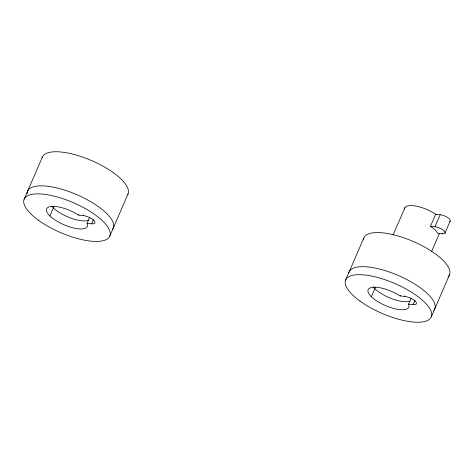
<?xml version="1.0" encoding="UTF-8"?>
<svg xmlns="http://www.w3.org/2000/svg" width="474" height="474" viewBox="0 0 474 474"><rect width="100%" height="100%" fill="white"/><g stroke="black" fill="none" stroke-linecap="round" stroke-linejoin="round"><path stroke-width="0.71" d="M24.138 199.222L42.364 157.107M49.9 215.931L53.995 206.468M78.637 215.131L83.252 215.599A8.159 2.844 23.4 0 1 93.763 220.345A8.159 2.844 23.4 0 1 91.689 223.823L87.068 223.355A22.148 7.72 23.4 0 1 65.762 225.5A22.148 7.72 23.4 0 1 47.536 207.719A22.148 7.72 23.4 0 1 78.637 215.131L78.909 214.503M83.252 215.599L83.525 214.971M87.068 223.355L89.675 217.341M91.689 223.823L93.532 219.563M109.814 236.07L128.039 193.955M345.617 280.045L363.842 237.93M393.065 235.021L404.926 207.612M371.373 296.754L375.467 287.285M400.109 295.954L404.731 296.416A8.159 2.844 23.4 0 1 415.236 301.162A8.159 2.844 23.4 0 1 413.162 304.646L408.541 304.178A22.148 7.72 23.4 0 1 387.234 306.322A22.148 7.72 23.4 0 1 369.009 288.536A22.148 7.72 23.4 0 1 400.109 295.954L400.382 295.326M430.469 226.282L434.99 226.738A6.997 2.435 23.4 0 1 443.996 230.808A6.997 2.435 23.4 0 1 442.212 233.789L437.692 233.332A20.986 7.311 23.4 0 0 430.469 226.282L435.677 214.248L440.198 214.704A6.997 2.435 23.4 0 1 448.197 217.927A6.997 2.435 23.4 0 1 449.494 221.613M404.731 296.416L404.997 295.794M434.99 226.738L440.198 214.704M408.541 304.178L411.148 298.164M431.565 251.611L439.38 233.564M442.212 233.789L442.538 233.036M413.162 304.646L415.005 300.38M444.968 233.143L450.176 221.109M431.287 316.893L449.512 274.778M27.172 193.736A46.63 16.252 23.4 0 1 75.905 194.281A46.63 16.252 23.4 0 1 112.225 229.724M88.703 220.238A22.148 7.72 23.4 0 1 69.921 217.744A22.148 7.72 23.4 0 1 51.731 206.113M42.103 157.907A46.63 16.252 23.4 0 1 91.387 160.496A46.63 16.252 23.4 0 1 127.66 194.707M348.823 272.823A46.63 16.252 23.4 0 1 399.576 276.058A46.63 16.252 23.4 0 1 433.698 310.547M410.176 301.061A22.148 7.72 23.4 0 1 391.394 298.567A22.148 7.72 23.4 0 1 373.204 286.93M404.559 209.093A20.986 7.311 23.4 0 1 415.585 206A20.986 7.311 23.4 0 1 436.358 214.722M363.41 239.868A46.63 16.252 23.4 0 1 413.606 241.639A46.63 16.252 23.4 0 1 448.043 276.881M38.483 220.238A46.63 16.252 23.4 0 0 109.435 236.822A46.63 16.252 23.4 0 0 53.011 195.881A46.63 16.252 23.4 0 0 38.483 220.238M359.956 301.061A46.63 16.252 23.4 0 0 430.907 317.645A46.63 16.252 23.4 0 0 374.49 276.703A46.63 16.252 23.4 0 0 359.956 301.061"/></g></svg>
